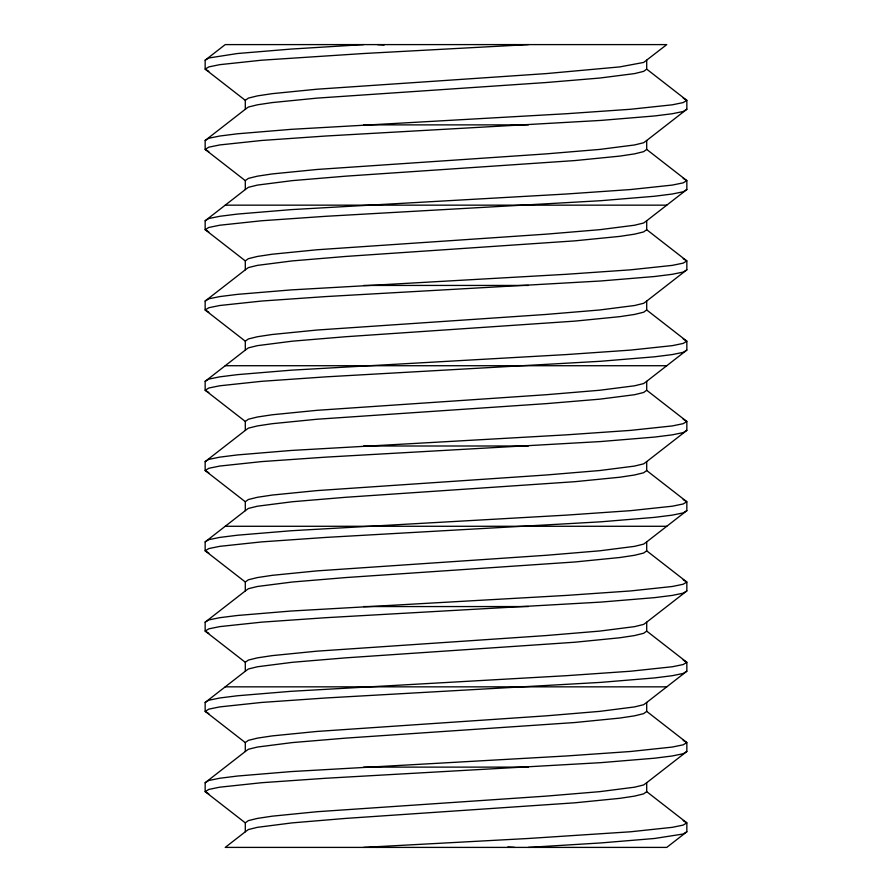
<?xml version="1.0" encoding="UTF-8"?>
<svg xmlns="http://www.w3.org/2000/svg" width="892" height="892" viewBox="0 0 892 892"><rect width="100%" height="100%" fill="white"/><g stroke="black" fill="none" stroke-linecap="round" stroke-linejoin="round"><path stroke-width="1.34" d="M245.3 100.35L205.16 69.13L205.16 60.21L225.23 44.6L666.77 44.6L643.656 62.44L619.806 66.9L546.35 73.59L316.995 89.2L272.194 93.66L257.409 95.89L248.344 98.12L245.3 100.35L245.3 109.27L205.16 140.49L205.16 149.41L245.3 180.63L245.3 189.55L205.16 220.77L205.16 229.69L245.3 260.91L245.3 269.83L205.16 301.05L205.16 309.97L245.3 341.19L245.3 350.11L205.16 381.33L205.16 390.25L245.3 421.47L245.3 430.39L205.16 461.61L205.16 470.53L245.3 501.75L245.3 510.67L205.16 541.89L205.16 550.81L245.3 582.03L245.3 590.95L205.16 622.17L205.16 631.09L245.3 662.31L245.3 671.23L205.16 702.45L205.16 711.37L245.3 742.59L245.3 751.51L205.16 782.73L205.16 791.65L245.3 822.87L245.3 831.79L225.23 847.4L666.77 847.4L686.84 831.79L686.84 822.87L646.7 791.65L646.7 782.73L686.84 751.51L686.84 742.59L646.7 711.37L646.7 702.45L686.84 671.23L686.84 662.31L646.7 631.09L646.7 622.17L686.84 590.95L686.84 582.03L646.7 550.81L646.7 541.89L686.84 510.67L686.84 501.75L646.7 470.53L646.7 461.61L686.84 430.39L686.84 421.47L646.7 390.25L646.7 381.33L686.84 350.11L686.84 341.19L646.7 309.97L646.7 301.05L686.84 269.83L686.84 260.91L646.7 229.69L646.7 220.77L686.84 189.55L686.84 180.63L646.7 149.41L646.7 140.49L686.84 109.27L686.84 100.35L646.7 69.13L646.7 60.21M245.3 109.27L248.344 107.04L257.409 104.81L272.194 102.58L316.995 98.12L546.35 82.51L599.747 78.05L634.591 73.59L643.656 71.36L646.7 69.13M245.3 180.63L248.344 178.4L257.409 176.17L272.194 173.94L316.995 169.48L546.35 153.87L599.747 149.41L634.591 144.95L643.656 142.72L646.7 140.49M245.3 189.55L248.344 187.32L257.409 185.09L292.253 180.63L345.65 176.17L575.006 160.56L619.806 156.1L634.591 153.87L643.656 151.64L646.7 149.41M245.3 260.91L248.344 258.68L257.409 256.45L272.194 254.22L316.995 249.76L546.35 234.15L599.747 229.69L634.591 225.23L643.656 223L646.7 220.77M245.3 269.83L248.344 267.6L257.409 265.37L292.253 260.91L345.65 256.45L575.006 240.84L619.806 236.38L634.591 234.15L643.656 231.92L646.7 229.69M245.3 341.19L248.344 338.96L257.409 336.73L272.194 334.5L316.995 330.04L546.35 314.43L599.747 309.97L634.591 305.51L643.656 303.28L646.7 301.05M245.3 350.11L248.344 347.88L257.409 345.65L292.253 341.19L345.65 336.73L575.006 321.12L619.806 316.66L634.591 314.43L643.656 312.2L646.7 309.97M245.3 421.47L248.344 419.24L257.409 417.01L272.194 414.78L316.995 410.32L546.35 394.71L599.747 390.25L634.591 385.79L643.656 383.56L646.7 381.33M245.3 430.39L248.344 428.16L257.409 425.93L272.194 423.7L316.995 419.24L546.35 403.63L599.747 399.17L634.591 394.71L643.656 392.48L646.7 390.25M245.3 501.75L248.344 499.52L257.409 497.29L272.194 495.06L316.995 490.6L546.35 474.99L599.747 470.53L634.591 466.07L643.656 463.84L646.7 461.61M245.3 510.67L248.344 508.44L257.409 506.21L292.253 501.75L345.65 497.29L575.006 481.68L619.806 477.22L634.591 474.99L643.656 472.76L646.7 470.53M245.3 582.03L248.344 579.8L257.409 577.57L272.194 575.34L316.995 570.88L546.35 555.27L599.747 550.81L634.591 546.35L643.656 544.12L646.7 541.89M245.3 590.95L248.344 588.72L257.409 586.49L292.253 582.03L345.65 577.57L575.006 561.96L619.806 557.5L634.591 555.27L643.656 553.04L646.7 550.81M245.3 662.31L248.344 660.08L257.409 657.85L272.194 655.62L316.995 651.16L546.35 635.55L599.747 631.09L634.591 626.63L643.656 624.4L646.7 622.17M245.3 671.23L248.344 669L257.409 666.77L292.253 662.31L345.65 657.85L575.006 642.24L619.806 637.78L634.591 635.55L643.656 633.32L646.7 631.09M245.3 742.59L248.344 740.36L257.409 738.13L272.194 735.9L316.995 731.44L546.35 715.83L599.747 711.37L634.591 706.91L643.656 704.68L646.7 702.45M245.3 751.51L248.344 749.28L257.409 747.05L292.253 742.59L345.65 738.13L575.006 722.52L619.806 718.06L634.591 715.83L643.656 713.6L646.7 711.37M245.3 822.87L248.344 820.64L257.409 818.41L272.194 816.18L316.995 811.72L546.35 796.11L599.747 791.65L634.591 787.19L643.656 784.96L646.7 782.73M245.3 831.79L248.344 829.56L257.409 827.33L292.253 822.87L345.65 818.41L575.006 802.8L619.806 798.34L634.591 796.11L643.656 793.88L646.7 791.65M205.16 60.21L208.817 57.98L237.428 53.52L291.193 49.06L363.624 44.6M205.16 140.49L208.817 138.26L219.688 136.03L237.428 133.8L291.193 129.34L566.42 113.73L630.499 109.27L672.312 104.81L683.183 102.58L686.84 100.35L683.183 98.12M205.16 220.77L208.817 218.54L219.688 216.31L237.428 214.08L291.193 209.62L566.42 194.01L630.499 189.55L672.312 185.09L683.183 182.86L686.84 180.63L683.183 178.4M205.16 301.05L208.817 298.82L219.688 296.59L237.428 294.36L291.193 289.9L566.42 274.29L630.499 269.83L672.312 265.37L683.183 263.14L686.84 260.91L683.183 258.68M205.16 381.33L208.817 379.1L219.688 376.87L237.428 374.64L291.193 370.18L566.42 354.57L630.499 350.11L672.312 345.65L683.183 343.42L686.84 341.19L683.183 338.96M686.84 109.27L683.183 111.5L672.312 113.73L654.572 115.96L600.807 120.42L325.58 136.03L261.501 140.49L219.688 144.95L208.817 147.18L205.16 149.41L208.817 151.64M205.16 461.61L208.817 459.38L219.688 457.15L237.428 454.92L291.193 450.46L566.42 434.85L630.499 430.39L672.312 425.93L683.183 423.7L686.84 421.47L683.183 419.24M686.84 189.55L683.183 191.78L672.312 194.01L654.572 196.24L600.807 200.7L325.58 216.31L261.501 220.77L219.688 225.23L208.817 227.46L205.16 229.69L208.817 231.92M205.16 541.89L208.817 539.66L219.688 537.43L237.428 535.2L291.193 530.74L566.42 515.13L630.499 510.67L672.312 506.21L683.183 503.98L686.84 501.75L683.183 499.52M686.84 269.83L683.183 272.06L672.312 274.29L654.572 276.52L600.807 280.98L325.58 296.59L261.501 301.05L219.688 305.51L208.817 307.74L205.16 309.97L208.817 312.2M205.16 622.17L208.817 619.94L219.688 617.71L237.428 615.48L291.193 611.02L566.42 595.41L630.499 590.95L672.312 586.49L683.183 584.26L686.84 582.03L683.183 579.8M686.84 350.11L683.183 352.34L672.312 354.57L654.572 356.8L600.807 361.26L325.58 376.87L261.501 381.33L219.688 385.79L208.817 388.02L205.16 390.25L208.817 392.48M205.16 702.45L208.817 700.22L219.688 697.99L237.428 695.76L291.193 691.3L566.42 675.69L630.499 671.23L672.312 666.77L683.183 664.54L686.84 662.31L683.183 660.08M686.84 430.39L683.183 432.62L672.312 434.85L654.572 437.08L600.807 441.54L325.58 457.15L261.501 461.61L219.688 466.07L208.817 468.3L205.16 470.53L208.817 472.76M205.16 782.73L208.817 780.5L219.688 778.27L237.428 776.04L291.193 771.58L566.42 755.97L630.499 751.51L672.312 747.05L683.183 744.82L686.84 742.59L683.183 740.36M686.84 510.67L683.183 512.9L672.312 515.13L654.572 517.36L600.807 521.82L325.58 537.43L261.501 541.89L219.688 546.35L208.817 548.58L205.16 550.81L208.817 553.04M686.84 590.95L683.183 593.18L672.312 595.41L654.572 597.64L600.807 602.1L325.58 617.71L261.501 622.17L219.688 626.63L208.817 628.86L205.16 631.09L208.817 633.32M686.84 671.23L683.183 673.46L672.312 675.69L654.572 677.92L600.807 682.38L325.58 697.99L261.501 702.45L219.688 706.91L208.817 709.14L205.16 711.37L208.817 713.6M686.84 751.51L683.183 753.74L672.312 755.97L654.572 758.2L600.807 762.66L325.58 778.27L261.501 782.73L219.688 787.19L208.817 789.42L205.16 791.65L208.817 793.88M686.84 831.79L683.183 834.02L654.572 838.48L600.807 842.94L528.376 847.4M528.376 44.6L363.624 53.52L261.501 60.21L219.688 64.67L208.817 66.9L205.16 69.13L208.817 71.36M363.624 847.4L528.376 838.48L630.499 831.79L672.312 827.33L683.183 825.1L686.84 822.87L683.183 820.64M363.624 124.88L528.376 124.88M225.23 205.16L666.77 205.16M363.624 285.44L528.376 285.44M225.23 365.72L666.77 365.72M363.624 446L528.376 446M225.23 526.28L666.77 526.28M363.624 606.56L528.376 606.56M225.23 686.84L666.77 686.84M363.624 767.12L528.376 767.12M377.361 44.6L384.118 45.046M507.882 846.954L514.639 847.4M514.639 44.6L521.541 45.079M370.459 846.921L377.361 847.4"/></g></svg>
